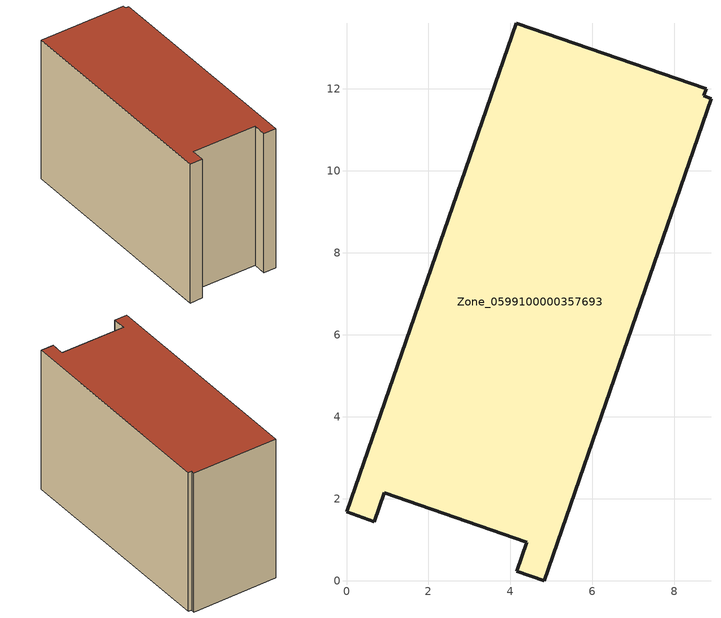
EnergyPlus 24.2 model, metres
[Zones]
Zone_0599100000357693
 floor ground (C_G): 0.68,1.45 0,1.69 4.14,13.61 8.78,12.01 8.72,11.83 8.89,11.76 4.83,0 4.15,0.24 4.4,0.94 0.92,2.15 z0
 wall outside (C_F): 8.78,12.01 4.14,13.61 0,1.69 0.68,1.45 0.92,2.15 4.4,0.94 4.15,0.24 4.83,0 8.89,11.76 8.72,11.83 8.78,12.01 z0:8.36
 roof outside (C_R): 8.89,11.76 8.72,11.83 8.78,12.01 4.14,13.61 0,1.69 0.68,1.45 0.92,2.15 4.4,0.94 4.15,0.24 4.83,0 z8.36
[BUILDING]
Pand.0599100000357693: North Axis=0; Terrain=City; Loads Convergence Tolerance Value=0.04; Temperature Convergence Tolerance Value=0.4; Solar Distribution=FullExterior; Maximum Number of Warmup Days=25; Minimum Number of Warmup Days=1
[Site:Location]
Rotterdam.The.Hague.AP_ZH_NLD Design_Conditions: Latitude=51.96; Longitude=4.45; Time Zone=1; Elevation=-4.5
[SITE:GROUNDTEMPERATURE:BUILDINGSURFACE]
18, 18, 18, 18, 18, 18, 18, 18, 18, 18, 18, 18
[MATERIAL] Thermal Absorptance=0.9; Solar Absorptance=0.7; Visible Absorptance=0.7
Name | Roughness | Thickness | Conductivity | Density | Specific Heat
G.TI.1992-2005 | MediumSmooth | 0.15 | 0.06 | 540 | 1210
F.TI.1992-2005 | Rough | 0.3 | 0.12 | 1920 | 840
R.TI.1992-2005 | MediumRough | 0.2 | 0.08 | 1500 | 1000
[CONSTRUCTION]
C_G: G.TI.1992-2005
C_F: F.TI.1992-2005
C_R: R.TI.1992-2005
[ZONE]
Zone_0599100000357693: Type=1; Multiplier=1; Ceiling Height=Autocalculate; Volume=Autocalculate; Floor Area=autocalculate; Part of Total Floor Area=Yes
[ZONEINFILTRATION:DESIGNFLOWRATE]
Infil_Zone_0599100000357693: Zone or ZoneList or Space or SpaceList=Zone_0599100000357693; Schedule=AlwaysOn; Design Flow Rate Calculation Method=Flow/Area; Flow Rate per Floor Area=0.0015; Constant Term Coefficient=1; Temperature Term Coefficient=0; Velocity Term Coefficient=0; Velocity Squared Term Coefficient=0
[HVACTEMPLATE:ZONE:IDEALLOADSAIRSYSTEM]
Zone_0599100000357693: Maximum Heating Supply Air Temperature=50; Minimum Cooling Supply Air Temperature=13; Maximum Heating Supply Air Humidity Ratio=0.0156; Minimum Cooling Supply Air Humidity Ratio=0.0077; Heating Limit=NoLimit; Cooling Limit=NoLimit; Dehumidification Control Type=ConstantSensibleHeatRatio; Cooling Sensible Heat Ratio=0.7; Dehumidification Setpoint=60; Humidification Control Type=None; Humidification Setpoint=30; Outdoor Air Method=None; Outdoor Air Flow Rate per Person=0.00944; Outdoor Air Flow Rate per Zone Floor Area=0; Outdoor Air Flow Rate per Zone=0; Demand Controlled Ventilation Type=None; Outdoor Air Economizer Type=NoEconomizer; Heat Recovery Type=None; Sensible Heat Recovery Effectiveness=0.7; Latent Heat Recovery Effectiveness=0.65
[ZONECONTROL:THERMOSTAT]
ThermostatControl_Zone_0599100000357693: Zone or ZoneList=Zone_0599100000357693; Control Type Schedule=DualSetpointControlType; Control 1=Thermostat_Zone_0599100000357693; Temperature Difference Between Cutout And Setpoint=0
[THERMOSTATSETPOINT:DUALSETPOINT]
Thermostat_Zone_0599100000357693: Heating Setpoint Temperature Schedule=HeatingSetpoint_Zone_0599100000357693; Cooling Setpoint Temperature Schedule=CoolingSetpoint_Zone_0599100000357693
[SCHEDULE:COMPACT]
HeatingSetpoint_Zone_0599100000357693: Through: 12/31, For: AllDays, Until: 24:00, 21
CoolingSetpoint_Zone_0599100000357693: Through: 12/31, For: AllDays, Until: 24:00, 24
DualSetpointControlType: Through: 12/31, For: AllDays, Until: 24:00, 4
AlwaysOn: Through: 12/31, For: AllDays, Until: 24:00, 1
